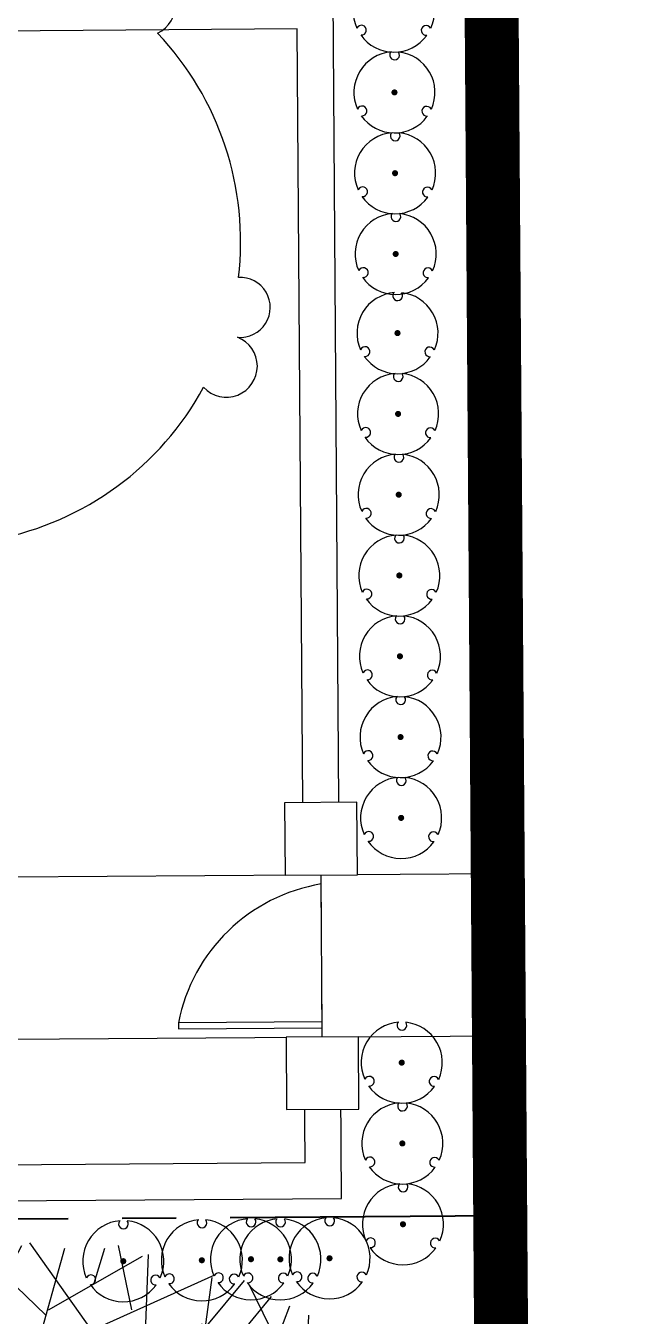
# Model space of a CAD drawing. Header units: feet. Extents: x 919634 to 928945, y 707022 to 708026.
# Drawn here: x 921074.75 to 921085.94, y 707358.27 to 707382.16 of the extents above; entities that cross this region are included whole.
import ezdxf

# ---------------------------------------------------------------- set-up
doc = ezdxf.new("R2010")
doc.units = ezdxf.units.FT
doc.header["$LTSCALE"] = 20
doc.header["$MEASUREMENT"] = 0
doc.linetypes.add('PHANTOM2', pattern=[1.25, 0.625, -0.125, 0.125, -0.125, 0.125, -0.125])
doc.linetypes.add('Site Plan$0$PHANTOM2', pattern=[1.25, 0.625, -0.125, 0.125, -0.125, 0.125, -0.125])
doc.layers.add('-u-site-propline', color=7, linetype='PHANTOM2', true_color=0xd10000)
for name, color, linetype in [('-u-site-xref', 7, 'Continuous'), ('LK-SHRB-035M', 4, 'Continuous'), ('LK-SHRB-TRNK', 3, 'Continuous'), ('LK-TREE-013M', 6, 'Continuous'), ('LK-TREE-025M', 2, 'Continuous'), ('LK-TREE-035M', 123, 'Continuous'), ('LK-TREE-SM60', 251, 'Continuous'), ('LK-TREE-TRNK', 32, 'Continuous'), ('LP-SHRB', 7, 'Continuous'), ('LP-TREE', 15, 'Continuous'), ('Site Plan$0$-u-site-fence', 4, 'Site Plan$0$FENCELINE1'), ('Site Plan$0$-u-site-wall', 4, 'Continuous'), ('x-RL TH8-LP Block$0$LK-TREE-050M', 253, 'Continuous'), ('x-RL TH8-LP Block$0$LK-TREE-TRNK', 253, 'Continuous'), ('x-RL TH8-LP Block$0$LP-TREE', 253, 'Continuous')]:
    doc.layers.add(name, color=color, linetype=linetype)
doc.layers.add('Site Plan$0$SP-LOT LINES', color=252, linetype='Site Plan$0$PHANTOM2', lineweight=40)
doc.layers.add('Site Plan$0$SP-SIDEWALK', color=2, linetype='Continuous', lineweight=25)
doc.layers.add('x-RL TH8-LP Block$0$-u-site-no_plot', color=253, linetype='Continuous', plot=False)
doc.layers.add('x-RL TH8-LP Block$0$LK-TREE-SHAD', color=253, linetype='Continuous', plot=False)
doc.layers.get('-u-site-xref').off()
doc.linetypes.add('Site Plan$0$FENCELINE1', pattern='A,0.25,-0.1,[133,ltypeshp.shx,S=0.1,R=0,X=-0.1,Y=0],-0.1,1', length=1.45)

# ---------------------------------------------------------------- blocks, each defined once
blk = doc.blocks.new('Site Plan$0$_Details_TH8_wall')
at = {"layer": 'Site Plan$0$-u-site-fence'}
for p, q in [((10.64073297708721, 3.42614581954095), (10.6162187410302, 6.426045659907382)), ((10.6393710760147, 3.592806921868748), (10.61758064222007, 6.259384557464124))]:
    blk.add_line(p, q, dxfattribs=at)
blk.add_lwpolyline([(7.974484293356538, 3.685617465979156), (7.975420600984032, 3.571037958148579), (10.6393710760147, 3.592806921868748), (10.6384347683872, 3.707386429699325)], close=True, dxfattribs=at)
blk.add_arc((11.15571331508638, 3.062726163156543), 3.241637188778279, 99.55570601633616, 168.9215245621132, dxfattribs=at)
at = {"layer": 'Site Plan$0$-u-site-wall'}
for p, q in [((10.94044830405619, 7.768751067225821), (10.77822253931365, 26.42802039672837, 3.379321094770395e-06)), ((10.14593611471355, 22.08727334835567, -1.128567040758728e-08), (-2.851600561640225, 21.97427131899167, -9.13570877340798e-09)), ((10.27047053223941, 7.763276220066473), (10.14593611459713, 22.08727334835567, 2.632113912836166e-06)), ((10.32501995482016, 1.100340053788386), (10.3048214004375, 3.423585646087304)), ((11.00081952800974, 0.4361880527576432), (10.97479613800533, 3.42940832907334)), ((1.330710113863461, 1.022171468939632), (10.32501995482016, 1.100340053788386)), ((1.336534948204644, 0.3521967894630507), (11.00081952800974, 0.4361880527576432))]:
    blk.add_line(p, q, dxfattribs=at)
for points in [[(11.286196371970869, 6.431520505959505), (11.275246679865672, 7.7714757679572495), (9.935291417867928, 7.760526075852052), (9.946241109973124, 6.420570813854308)], [(11.321660300133072, 2.091665403595328), (11.310710608027875, 3.4316206655930723), (9.970755346030131, 3.4206709734878755), (9.981705038135328, 2.0807157114901313)]]:
    blk.add_wipeout(points).dxf.layer = 'Site Plan$0$-u-site-wall'
for points in [[(11.28619637197087, 6.431520505959504), (11.27524667986567, 7.771475767957249), (9.935291417867928, 7.760526075852052), (9.946241109973124, 6.420570813854308)], [(11.32166030013307, 2.091665403595329), (11.31071060802788, 3.431620665593073), (9.970755346030131, 3.420670973487876), (9.981705038135328, 2.080715711490132)]]:
    blk.add_lwpolyline(points, close=True, dxfattribs=at)
blk = doc.blocks.new('Site Plan')
at = {"layer": 'Site Plan$0$SP-LOT LINES', "ltscale": 0.4, "elevation": -4.495091203237717e-06}
blk.add_lwpolyline([(921083.3763552501, 707382.4608076965), (921083.5359513236, 707360.1280446146), (920989.5383514864, 707359.4563118876), (920989.378755413, 707381.7890749695)], close=True, dxfattribs=at)
at = {"layer": 'Site Plan$0$SP-SIDEWALK', "elevation": -4.494696469652863e-06}
blk.add_lwpolyline([(921083.5121314718, 707363.4612287689), (921083.4906931933, 707366.4611521679), (921070.824349953, 707366.3706349082), (921070.8457882316, 707363.3707115091)], close=True, dxfattribs=at)
at = {"layer": 'Site Plan$0$-u-site-wall', "rotation": 359.9113211181721}
blk.add_blockref('Site Plan$0$_Details_TH8_wall', (921069.5948503251, 707360.028574736, -0.0001010543694755516), dxfattribs=at)
blk = doc.blocks.new('x-RL TH8-LP Block$0$TREE-SIMP-021')
at = {"layer": 'x-RL TH8-LP Block$0$LK-TREE-SHAD'}
h = blk.add_hatch(color=256, dxfattribs=at)
edge = h.paths.add_edge_path()
edge.add_arc((0.1670000000000016, 0), 0.5000000000000239, 260.3865617105897, 278.5936085237907)
edge.add_arc((0.2619320473717437, -0.4475469871519522), 0.05101736742950515, 186.3524412592835, 246.651281477449, ccw=False)
edge.add_arc((0, -2.131628207280301e-14), 0.4999999999999955, 279.61343828940744, 294.98973247718067, ccw=False)
edge = h.paths.add_edge_path()
edge.add_arc((0.1670000000000016, -2.842170943040401e-14), 0.4999999999999858, 285.35812662729506, 294.9897324771812, ccw=False)
edge.add_arc((0.2619320473717153, -0.4475469871519593), 0.05101736742950547, 317.3004536736503, 392.4177406316337)
edge.add_arc((0.3377983859684264, -0.3832874793667926), 0.04937740005396908, 228.3744434168904, 416.8573514313249)
edge.add_arc((0, -4.263256414560601e-14), 0.499999999999984, 316.8519098886588, 366.9897324771847)
edge.add_arc((0.5065839324883825, 0.1108125556681472), 0.0510173674294981, 258.3524412592744, 464.4177406316392)
edge.add_arc((0.4689134968027702, 0.2028230113137752), 0.04937740005396369, 300.3744434168894, 488.8573514313118)
edge.add_arc((0, -2.131628207280301e-14), 0.5000000000000026, 28.85190988865855, 78.98973247718327)
edge.add_arc((0.05115404106064148, 0.5160329129350814), 0.05101736742951309, 330.3524412592923, 399.9472398419138)
edge.add_arc((0.1190060928392711, 0.5086389940592824), 0.04937740005397353, 12.374443416904683, 125.5951215006767, ccw=False)
edge.add_arc((0.2181540410606431, 0.5160329129350814), 0.05101736742948313, -29.647558740707723, 176.4177406316317, ccw=False)
edge.add_arc((0.1670000000000016, -2.842170943040401e-14), 0.5000000000000039, 28.851909888658213, 78.98973247718328, ccw=False)
edge.add_arc((0.6359134968028002, 0.2028230113137681), 0.04937740005397455, -59.62555658313693, 128.85735143134, ccw=False)
edge.add_arc((0.6735839324883557, 0.1108125556681472), 0.05101736742948965, -101.64755874069431, 104.4177406316083, ccw=False)
edge.add_arc((0.1669999999999732, -1.4210854715202e-14), 0.5000000000000059, -43.14809011132962, 6.989732477181519, ccw=False)
edge.add_arc((0.5047983859678311, -0.3832874793662739), 0.04937740005395616, -131.62555658219208, 56.857351430414894, ccw=False)
edge.add_arc((0.4289320473717453, -0.4475469871519522), 0.05101736742948169, -173.64755874072046, 32.41774063164411, ccw=False)
at = {"layer": 'x-RL TH8-LP Block$0$LK-TREE-050M'}
for centre, radius, start, end in [((-0.04799390716075891, 0.5086389940592824), 0.04937740005396271, 12.3744434168969, 201.2618362351385), ((0.0511540410606699, 0.5160329129350814), 0.05101736742949643, 330.3524412592786, 176.4177406316339), ((-0.003777478401218559, 0.003136797043296724), 0.4952442819776592, 100.5015960879655, 151.0925035290089), ((-2.842170943040401e-14, -2.131628207280301e-14), 0.5, 28.85190988865747, 78.98973247718159), ((-0.4749689964509969, 0.2081133238393136), 0.05101736742949643, 42.43331910011396, 248.4177406316341), ((0.4689134968027702, 0.2028230113137681), 0.04937740005396271, 300.3744434168967, 129.2618362351378), ((-0.4985753626810379, 0.1115331750183941), 0.04937740005396271, 84.37444341689746, 273.2618362351384), ((0.5065839324883825, 0.1108125556681472), 0.05101736742949643, 258.3524412592795, 104.4177406316339), ((-2.842170943040401e-14, -2.131628207280301e-14), 0.5, 172.8519098886574, 222.9897324771822), ((-2.842170943040401e-14, -2.131628207280301e-14), 0.5, 316.8519098886569, 6.989732477181856), ((-0.3447010244698276, -0.3874118052906965), 0.05101736742949643, 114.3524412592789, 320.4177406316336), ((0.3377983859684264, -0.3832874793667926), 0.04937740005396271, 228.3744434168969, 57.2618362351381), ((-0.2601426129294566, -0.4397077010247585), 0.04937740005396271, 156.3744434168966, 345.2618362351382), ((0.2619320473717153, -0.4475469871519522), 0.05101736742949643, 183.8540007653813, 32.41774063163366), ((-2.842170943040401e-14, -2.131628207280301e-14), 0.5, 244.8519098886572, 294.9897324771821)]:
    blk.add_arc(centre, radius, start, end, dxfattribs=at)
at = {"layer": 'x-RL TH8-LP Block$0$LK-TREE-TRNK', "const_width": 0.03749999999999999}
blk.add_lwpolyline([(-0.01875000000001137, -2.131628207280301e-14, 1), (0.01874999999998295, -2.131628207280301e-14, 1)], format="xyb", close=True, dxfattribs=at)
blk = doc.blocks.new('x-RL TH8-LP Block', base_point=(1241.699483058532, 358.1706843557306))
at = {"layer": 'x-RL TH8-LP Block$0$-u-site-no_plot'}
blk.add_line((1241.699483058532, 358.1706843557306), (1418.366035474697, 358.1706843556603), dxfattribs=at)
at = {"layer": 'x-RL TH8-LP Block$0$LP-TREE', "xscale": 11.24595552882447, "yscale": 11.24595552882447, "zscale": 13.08037563701798, "rotation": 90}
blk.add_blockref('x-RL TH8-LP Block$0$TREE-SIMP-021', (1259.803159326199, 368.4718588510295, -0.0008537635328155666), dxfattribs=at)
blk = doc.blocks.new('SHRUB-LRG-020')
at = {"layer": 'LK-SHRB-035M'}
for centre, radius, start, end in [((0, 0), 0.5, 94.34978531993045, 204.197478914356), ((0.001889855033477161, 0.4603848002291109), 0.05995317584729301, 145.5617106720357, 37.37413056032797), ((0, 0), 0.5, 335.6607324966503, 84.36192919374862), ((-0.3996498600313707, -0.2285557376460936), 0.05995317584729301, 265.5617106720358, 157.3741305603279), ((0, 0), 0.5, 215.0580211348241, 323.979530820607), ((0.3977600049978971, -0.2318290625830173), 0.05995317584729301, 25.56171067203576, 277.3741305603279)]:
    blk.add_arc(centre, radius, start, end, dxfattribs=at)
at = {"layer": 'LK-SHRB-TRNK', "const_width": 0.0375}
blk.add_lwpolyline([(-0.01875000000000071, 0, 1), (0.01875000000000071, 0, 1)], format="xyb", close=True, dxfattribs=at)
blk = doc.blocks.new('TREE-DCID-450')
at = {"layer": 'LK-TREE-SM60'}
h = blk.add_hatch(color=256, dxfattribs=at)
h.paths.add_polyline_path([(-0.01440497895754334, 0.1540650129120706), (0.04206441798930882, 0.1287646582631226), (0.0225919994297783, 0.09957180131218024), (0.0225919994297783, 0.05480966340442706), (0.03816987552733053, 0.002262702955505347), (0.05958927156746086, -0.01525282915227422), (0.06737806274105651, -0.04249943495221942), (0.03816987552733053, -0.07169210984039864), (0.008961688313604554, -0.03666086356204801), (-0.028035583824078, -0.0347147944738424), (-0.06113831349983911, -0.04249943495221942), (-0.09034650071356509, -0.02887622308364257), (-0.1039771055800998, -0.01525282915227422), (-0.06892710467337793, 0.0003166338672997426), (-0.04945497986426517, 0.02561698851627625), (-0.02998285505509557, 0.04897109201422722), (-0.02414104136209971, 0.08984090968277769), (-0.01829952141952162, 0.1112489440925515), (-0.01440497895754334, 0.134603229653294)])
h.paths.add_polyline_path([(-0.0825515407821058, 0.2219602300991426), (-0.06427027999023949, 0.2493674152737526), (-0.05512964959427791, 0.2447994600466075), (-0.05817642847614479, 0.2706840541664235), (-0.05817642847614479, 0.2935232841138884), (-0.03227822047961126, 0.2737292362760115), (-0.02770805215681094, 0.2402316868822254), (0.01494802719071231, 0.2173924569347605), (0.021804160926024, 0.203192288106635), (-0.004030890740068571, 0.1722068409936242), (-0.0160872873509561, 0.1756496482214231), (-0.0522564771836187, 0.2152422954667372)])
h.paths.add_polyline_path([(0.06284373196393744, 0.2610731419110834), (0.0653391413932809, 0.2386257110727854), (0.07781648229047278, 0.2186723582997274), (0.100276048405874, 0.2448611793300586), (0.1239831723607949, 0.243614049266057), (0.138956216437748, 0.242366919202027), (0.127726433380019, 0.2548378557166018), (0.1177445019122274, 0.2685557402323866), (0.1052668672646178, 0.266061480104355), (0.1052668672646178, 0.286014832877413), (0.08655085591885836, 0.3134507839717458), (0.08530300432897775, 0.2847678848761745)])
h.paths.add_polyline_path([(0.1115125877221885, -0.1179668253498392), (0.1394685170904495, -0.1039962376911774), (0.1800045999868871, -0.09281994962702811), (0.2079602356047872, -0.08862868229800824), (0.2163471025403396, -0.07186415917038858), (0.2401097453160332, -0.04112886632128721), (0.2624744300605357, -0.02296719339639708), (0.2792478701813366, -0.05090836871374904), (0.2512919408130756, -0.07884936196833792), (0.2890324013976624, -0.09840800262770699), (0.2736566255575781, -0.1067903552228984), (0.2680656746842374, -0.1179668253498392), (0.2275295917877997, -0.1025992699566984), (0.1925847535151206, -0.1207609428815886), (0.1772089776750363, -0.1305402632112589), (0.1897891312032129, -0.1626725237948392), (0.1897891312032129, -0.172451844124538), (0.175811019643902, -0.1920106668466701), (0.1716177330513347, -0.1948047843784195), (0.1562419572112503, -0.1514960536678984), (0.1422641394023003, -0.1291432954768084), (0.1185014966266635, -0.1221579106160675)])
h.paths.add_polyline_path([(-0.1630015432822915, -0.03852992009299783), (-0.1280646362696984, -0.06970689725380907), (-0.1130918859431063, -0.0784366256391138), (-0.1417898287567709, -0.1021311865414418), (-0.1505242023850997, -0.1382966839582878), (-0.1580107244235478, -0.1445321522155609), (-0.1854611093976928, -0.1345554758290461), (-0.1966908924554218, -0.147026230280801), (-0.1966908924554218, -0.107119524734685), (-0.2228934258396862, -0.09714284834817022), (-0.246600843544968, -0.08966043208965857), (-0.2291323900386715, -0.07594236551111067), (-0.2341232088974152, -0.05349493467281263), (-0.2091682333526137, -0.05224780460878264), (-0.176726735769364, -0.04351825828626943)])
at = {"layer": 'LK-TREE-013M'}
for p, q in [((-0.09315919696177843, 0.4438243714632648), (-0.09077014803744987, 0.4844139027502763)), ((0.09329488657482443, 0.4173659445158648), (0.09557600658644105, 0.4820262812114748)), ((-0.1648307957340478, 0.4151729408957294), (-0.150496474887575, 0.4724758055180516)), ((0.2150286657468143, 0.4032348436635047), (0.226973932208864, 0.4342738957698344)), ((0.08363074012439142, 0.3936843679700814), (0.1457461268190627, 0.4175605589472724)), ((-0.2467845256513215, 0.3896886797165564), (-0.2890615636632958, 0.4008472256119617)), ((-0.04673651270280743, 0.3459636747371633), (-0.01188382331835669, 0.3957233508021432)), ((-0.09652607598638951, 0.3857714148916926), (-0.04673651270280743, 0.3459636747371633)), ((-0.3248973630494163, 0.3316062637574149), (-0.3320645207426196, 0.369808173505632)), ((-0.3416207328202461, 0.3053424512414225), (-0.3487878959735156, 0.348319600579984)), ((0.0852058215355953, 0.2862520627617329), (0.0852058215355953, 0.3584035954970375)), ((0.3201470095208094, 0.3339938818089507), (0.351204700138112, 0.3363815033477522)), ((0.3607609176758046, 0.2528148262094447), (0.3965967116018589, 0.2934043540091977)), ((-0.3811688361132894, 0.2658042437716546), (-0.4009901137378051, 0.2802318388418925)), ((-0.4063858245408483, 0.1920442863129921), (-0.4232906573850528, 0.2595262254408084)), ((0.377484287446606, 0.2504272081579018), (0.444377777450029, 0.2313262532837967)), ((0.4287537901741132, 0.1917086768433549), (0.4511590928327109, 0.2016606092665469)), ((-0.400091877542593, 0.1763676142288091), (-0.4531613367078364, 0.1871075582336772)), ((0.4432208306164966, 0.1376899109852019), (0.4840237153025555, 0.1224082816797392)), ((-0.4500880478695137, 0.1006054102198704), (-0.4676846340854013, 0.1263083485079122)), ((0.4576042745701727, 0.1100751416688013), (0.4942716777318026, 0.09718112742993412)), ((0.4634756313160437, 0.0154584330974501), (0.4996508068255991, 0.0444199481082137)), ((-0.4574933079310313, -0.02505022681943103), (-0.4903465487955145, -0.03022484866149)), ((0.4499418562241146, -0.07032991049203474), (0.4924004322734277, -0.1113952288022375)), ((-0.3835233905510904, -0.1340689305663147), (-0.4352584718302808, -0.09221352321144138)), ((0.3903270279207618, -0.1147827699898727), (0.3309577320378878, -0.137997926559521)), ((-0.4086575737746045, -0.1430628732484394), (-0.4660023648680749, -0.1678949829759091)), ((0.3309577320378878, -0.137997926559521), (0.3566245309020246, -0.193061078989146)), ((0.4389189235642448, -0.1467250510424378), (0.4728759643243166, -0.1690887937453027)), ((-0.2770124315115936, -0.2231099367197942), (-0.3375319197601527, -0.2178064603551633)), ((-0.2865921641108571, -0.2861328334439861), (-0.2770124315115936, -0.2231099367197942)), ((0.3071014382502142, -0.2747596259459328), (0.2967211328347332, -0.3404912242779901)), ((0.3274575127048536, -0.2920294957798006), (0.377635146105149, -0.3292754867777319)), ((-0.3385509387789511, -0.3122435089629931), (-0.3748970284633515, -0.3304692975471326)), ((-0.2779022726665517, -0.3599872189458608), (-0.3346951695623375, -0.3762247652579802)), ((0.2496734300077321, -0.3933288053862327), (0.2705814044101658, -0.4191932356505106)), ((-0.2100864488609773, -0.4201448101992042), (-0.2033804553388165, -0.4604113622623345)), ((0.04653974769030356, -0.44432662898042), (0.06377341292949268, -0.4956561007850411)), ((0.1371498261722195, -0.4497434805709872), (0.1236887217708045, -0.4778340403978305)), ((-0.1254981236972412, -0.4568255939683823), (-0.1549983691656678, -0.4821334894777252)), ((-0.09439130997273537, -0.4581765507687976), (-0.1280270315055247, -0.4858720708018751)), ((0.03611032491772903, -0.4576156830130458), (-0.01387833224148949, -0.5059966672667642)), ((-0.04037616623730855, -0.4726571091571756), (-0.04296019127139061, -0.4970366366506056))]:
    blk.add_line(p, q, dxfattribs=at)
for points in [[(-0.04673651270280743, 0.4429950455049578), (-0.04424703644966144, 0.4927547215699377)], [(-0.06835736086657107, 0.3678529144676475), (-0.07909973129417835, 0.4902667402077725)], [(-0.06970815394106467, 0.3995809458223505), (-0.02184173379103527, 0.4902667402077725)], [(0.0005635688675624806, 0.4255791585334876), (-0.06416286285511319, 0.4877787553583488)], [(-0.006904865351970102, 0.3982113356515669), (0.01798991355977364, 0.4877787553583488)], [(0.003053045120708475, 0.4305551247450836), (0.0901847795019819, 0.480314804297322)], [(0.04537417418475798, 0.455434966264832), (0.05533208465743655, 0.4877787553583488)], [(0.08022686356920872, 0.4305551247450836), (0.06777947684338415, 0.4902667402077725)], [(-0.1239103311513077, 0.3957233508021432), (-0.1313787653708403, 0.4753388345984746)], [(-0.07163129707464577, 0.4131392377736134), (-0.1164418969317467, 0.4728508532363023)], [(-0.1877041437994649, 0.2983625712541027), (-0.1836578049075683, 0.455434966264832)], [(-0.127613090286502, 0.4215719916694809), (-0.1662314602153572, 0.4579229476269973)], [(0.01301096105348165, 0.3982113356515669), (0.157400682017709, 0.4628989173258589)], [(0.1410945748821746, 0.3600350005503401), (0.154911205764563, 0.4604109324764281)], [(0.1499322477981764, 0.4156272226230442), (0.1847849426426933, 0.4579229476269973)], [(-0.110683972820425, 0.3798218992892259), (-0.2209999760052597, 0.4429950455049578)], [(0.2395534584325674, 0.3509396409487522), (0.1897639006090799, 0.4529469814154083)], [(-0.1861472866208089, 0.3683555279202295), (-0.2234894577184718, 0.4380190792933689)], [(-0.2458947549170034, 0.2837640779123021), (-0.2458947549170034, 0.4280671433829184)], [(-0.151294591776292, 0.4006993205009977), (-0.2594239425623073, 0.4155562793025354)], [(0.2707013934048064, 0.3662800840237139), (0.2793851057834047, 0.4006993205009977)], [(0.242042940145808, 0.348451659586587), (0.3017904084420024, 0.3832834335295274)], [(0.306769366408389, 0.3161078670058117), (0.3092588426615634, 0.3832834335295274)], [(-0.2882158839810529, 0.3210838367046733), (-0.3180896208592117, 0.3733314976190769)], [(-0.2654306981974628, 0.3607305775325642), (-0.3156001446060372, 0.3758194824685006)], [(0.2918324979693239, 0.2937160138227455), (0.3341536270334018, 0.3584035954970375)], [(-0.2334473681911788, 0.308643915944792), (-0.3579212682100206, 0.3384997236761365)], [(-0.3056422286732641, 0.2812760930628713), (-0.3778370946154723, 0.323571821554097)], [(-0.3895038305859941, 0.2006253973701178), (-0.3761386918000937, 0.311827424015668)], [(-0.3728581366490857, 0.2812760930628713), (-0.3902844813413253, 0.3011799648837723)], [(0.3217062348474542, 0.3061559345826197), (0.4212853559545806, 0.2663481909408318)], [(0.3590484059451455, 0.2937160138227455), (0.3889221428232759, 0.303667949733196)], [(-0.3404949235178094, 0.2787881117007061), (-0.4375845683717614, 0.2240524659368646)], [(-0.3902844813413253, 0.2489323039693616), (-0.4226476999326962, 0.2539082701809576)], [(0.3167272768810676, 0.2464443191199308), (0.4237748322077266, 0.258884239879805)], [(0.4196611933423071, 0.1499921012998442), (0.4208035560452572, 0.2614420230696908)], [(-0.3701217140440463, 0.1443065598786859), (-0.4368551012331636, 0.2279045581701666)], [(0.3764747506373567, 0.2315164169978914), (0.4660959612717761, 0.1643408539614342)], [(0.4187000843081989, 0.2080390270838706), (0.4391910067515141, 0.2335784134264287)], [(-0.4267592910456415, 0.1158747125761366), (-0.4420743343380593, 0.2220166329623083)], [(0.437997454971736, 0.1767754753385447), (0.4639478859484143, 0.1819151966266617)], [(-0.4346570891953547, 0.1544339417591232), (-0.4582125869497133, 0.1753293888463361)], [(0.4043895009838252, 0.118564791493057), (0.4771161092998852, 0.1599395151761982)], [(-0.3682053690691305, 0.06919199049426084), (-0.4679814113607392, 0.1524417454146771)], [(0.3858186872591318, 0.03575085847324999), (0.4800861385600683, 0.1352279525106894)], [(-0.4279094831213115, 0.09796303884331792), (-0.487329968371057, 0.06653120525881207)], [(-0.4010491352074439, 0.09622325791363551), (-0.4782307887787738, 0.1005306399628054)], [(0.3807430066503343, 0.07278427992727643), (0.5016405427310247, -0.006573563751850031)], [(0.4301508458988508, 0.08356926247358842), (0.4903355159781029, 0.0833168470588248)], [(0.4497714992724582, 0.04437503003362053), (0.4912454359353546, 0.07991690495676096)], [(-0.4235568160197261, 0.02573641311336416), (-0.4835957512612765, 0.06006335149820075)], [(-0.4556977889715768, 0.04211372218932752), (-0.4874757004787114, 0.03195184673063522)], [(0.4237099162563709, -0.08121893968558425), (0.5039842896065636, 0.03231769885958613)], [(-0.4244667302268681, 0.02233646802636002), (-0.4879128995317501, -0.07178622412531865)], [(0.394396068949959, -0.1027590214649052), (0.5021210957380617, -0.0355970257720486)], [(0.4200550326912378, -0.0284605813768124), (0.4990565234470523, -0.03095308826033261)], [(-0.4356772139489919, -0.0876215679381005), (-0.4897327336961439, -0.07858611131437954)], [(-0.3919144283038918, -0.07385351644936122), (-0.4769505233409177, -0.1057015187815296)], [(0.4418547181180088, -0.1096050704280458), (0.4876647803060052, -0.09049190283468533)], [(-0.3521339700299109, -0.1974909370921267), (-0.4803499195513439, -0.1047895615289036)], [(-0.3626158395021548, -0.1349323736300505), (-0.474031683157591, -0.1356369397979904)], [(0.4015808683269029, -0.1500261923900013), (0.4756979441471572, -0.1410748822862615)], [(-0.4137524642974029, -0.1554521525219599), (-0.4592405468261802, -0.1960877133686125)], [(0.3861634468808006, -0.1468741454122409), (0.4434804631235352, -0.2317089702540045)], [(-0.3751655550731527, -0.2222866398054038), (-0.4618245688401998, -0.1717081841315533)], [(0.4149893640868356, -0.1865136119434254), (0.4568377695166248, -0.2135493996532603)], [(-0.4178726944034281, -0.1980753876789692), (-0.4508621926493959, -0.2056234787877713)], [(0.3562897100026703, -0.1986169754971243), (0.4214099813642918, -0.264960196309687)], [(0.3762567227549312, -0.2187687406986925), (0.4624863695717352, -0.1938138049429767)], [(-0.342176056827185, -0.2147385486966087), (-0.4321911071005502, -0.2379627475908208)], [(-0.3696115037989784, -0.2219546063769542), (-0.3911147188931068, -0.3091091389575311)], [(0.3463317967999444, -0.2158645871016063), (0.3301580253571501, -0.3732535443391214)], [(0.3793212977759595, -0.2234126734818389), (0.3788485771617331, -0.3237508087079348)], [(0.2748499323605529, -0.2550833581224623), (0.4419009010775312, -0.2394208146957055)], [(-0.2907557481708523, -0.2540414597652401), (-0.3858009427574132, -0.3232888389034656)], [(0.2987123596857941, -0.2548312044095837), (0.3537135203814614, -0.3523581019804709)], [(-0.3123023199490547, -0.2664813787814921), (-0.4144299415089847, -0.2737019584959342)], [(-0.361044063560513, -0.2716256221036986), (-0.4053819452434482, -0.2943495104588436)], [(0.3797073080421569, -0.272503767128029), (0.4027388958154461, -0.2972994651127436)], [(-0.3227407834287419, -0.2782572339257712), (-0.3520472593918953, -0.3469201594922069)], [(-0.2782138129541067, -0.2956686006067812), (-0.2739123319092869, -0.4225422082750754)], [(0.3407343885517093, -0.2902471607652828), (0.3986698578063397, -0.3093232153813261)], [(-0.2766124099489389, -0.3125407927412311), (-0.3467334802361393, -0.3610998576945121)], [(-0.1608145047858045, -0.3198753277141861), (-0.3033567048572365, -0.396422899851963)], [(0.2591488788019376, -0.312134184862451), (0.3292481053998983, -0.3698536022370575)], [(-0.2976641044085682, -0.3247609935365006), (-0.3142245322671329, -0.3825752333344781)], [(-0.2758986836669237, -0.3375082017548436), (-0.2160280520215281, -0.4581131438132005)], [(0.2929537539743308, -0.3431498432270956), (0.3121565788769942, -0.3944810248547839)], [(-0.2266989582469137, -0.3550391350855762), (-0.2683582779050653, -0.4222101795751954)], [(-0.1235668794489868, -0.3644862354379228), (-0.248536999990506, -0.4366377681732274)], [(-0.1513371445900873, -0.3661464013388667), (-0.1149560825265041, -0.488871864728992)], [(0.1234133062741591, -0.3631242907371259), (0.1012049248000437, -0.4911577555109261)], [(0.1887226636974049, -0.3893322612421102), (0.1890141306427893, -0.4584909735698943)], [(0.1921220596178159, -0.3884202975172784), (0.3053577867461854, -0.3963049458322558)], [(0.06303954711316351, -0.4030071238863115), (0.02028905684898064, -0.5019329865921378)], [(0.1164254250616352, -0.4050834602785471), (0.1512859495689156, -0.474078424002002)], [(-0.180738163584067, -0.4147417017515096), (-0.1684365035058022, -0.4708805759674348)], [(-0.09153848448701751, -0.4149850730980944), (-0.09207022686089772, -0.4986555252724543)], [(-0.1347261740942827, -0.4197972877204208), (-0.1650371072954044, -0.4717925332200679)], [(0.1283489045364377, -0.4292150943912958), (0.1852799135330088, -0.4649588273305056)], [(0.1944224498093092, -0.424243648470167), (0.2152993825188219, -0.4477953557737919)], [(0.1122618440216741, -0.4371748357009224), (0.0279977662069939, -0.5035090124453063)], [(0.02023786777215264, -0.4472860029101753), (-0.08274848164816717, -0.4913124665192683)], [(-0.07195748200098251, -0.4439244015427093), (0.02398980015001939, -0.5006386775487215)], [(0.08281747107372439, -0.4632941441240348), (0.07649923194995267, -0.4941415271216982)], [(-0.05793053049910668, -0.4731957569435821), (-0.06645461678357378, -0.4982393500526001)], [(-0.02120681514338685, -0.4721155195953912), (-0.009334518995302687, -0.5026308721495454)]]:
    blk.add_lwpolyline(points, dxfattribs=at)
for centre, radius, start, end in [((0.0929995990450152, 0.3141234923843967), 0.00941071037063068, 201.237556200019, 346.3860132152129), ((0.09557644269742127, 0.304754813949522), 0.01077010211177148, 199.4749511840295, 326.2834874102849), ((-0.04791943266093313, 0.3002995497882353), 0.01109920781011309, 205.9837011284043, 337.8395669460756), ((-0.04650763282492676, 0.2872637945991983), 0.01068203943064911, 199.1509837149464, 358.6023133305524), ((-0.1730833923880084, 0.2620053922813383), 0.02143136251897573, 297.7348180432543, 25.77378084479265), ((-0.1676815373614318, 0.261220037292901), 0.03083998576865279, 313.852064452329, 12.72553219414412), ((0.09833563870995476, 0.2677456481119336), 0.03192135161980732, 182.4018346451996, 248.438704259297), ((0.1501260810456415, 0.2540357259315869), 0.01260146596551489, 102.2944824921987, 274.5306114129489), ((0.1631193163981095, 0.2546108015538522), 0.01199782519262423, 95.96625995647123, 275.4617465998338), ((0.07589340580520343, 0.2491623205159073), 0.02199626862419357, 163.3145749773558, 260.4702490029256), ((-0.04094021384798907, 0.22990357822205), 0.01892741717978234, 264.082003328364, 28.65652278563337), ((-0.3028264371765772, 0.004306979005477274), 0.01199782519262423, 215.9662599564723, 35.46174659983342), ((-0.2958317894023708, -0.006657955075979771), 0.01260146596551489, 222.2944824921991, 34.53061141294863), ((0.2995378425375179, -0.0123246413039908), 0.0215476674484434, 167.2599946239196, 258.5770274797434), ((0.2962780553931736, -0.01541558467552306), 0.02489660605528816, 182.9671353506048, 259.6206558022914), ((-0.2779947129519655, -0.06069439023775658), 0.02189172253068268, 291.5164305460105, 38.5179790425147), ((-0.3124809889085896, -0.07925887166175016), 0.01077010211177148, 319.4749511840299, 86.28348741028393), ((0.2292677946906281, -0.08398459094517818), 0.02004230009646261, 138.7307197906836, 263.8045438026351), ((-0.3193060806068786, -0.08617482294374668), 0.00941071037063068, 321.237556200019, 106.3860132152135), ((0.2228832009824373, -0.08931330734525034), 0.03147694679732164, 160.4576293306705, 234.0687431258824), ((0.2939434703624499, -0.1150927096297494), 0.01745631967966257, 120.3591492532188, 194.119103804857), ((0.2987414527148928, -0.1181948877161858), 0.0122590572413066, 81.50567519361617, 217.909362485685), ((-0.1790915769466892, -0.1634622754137354), 0.02113919237280516, 344.2449102431187, 141.1942446365888), ((-0.2397143836834914, -0.2027326857772636), 0.01358018357769752, 8.119383230856325, 81.90899302905831), ((-0.2294551987016291, -0.1944214048651389), 0.01234166012774672, 3.767697693317721, 88.60027461838885), ((0.1862384251271294, -0.1996001386597115), 0.01844189181158, 45.37934808407235, 155.4048068477164), ((0.1910110817339046, -0.2157037902540537), 0.02146923215644116, 58.61612531875377, 143.1439525456859), ((-0.1499871954414971, -0.2530292726891332), 0.01442912187846579, 36.13210504424942, 136.4079716044641), ((0.2241133340346551, -0.240640130829938), 0.01077010211177148, 79.47495118403013, 206.2834874102848), ((0.2335152693853502, -0.2430928579828162), 0.00941071037063068, 81.23755620001972, 226.3860132152125), ((-0.1470344228227987, -0.2668600780709767), 0.01524983232880676, 31.33364862688927, 126.5360939414379), ((0.1501297087624494, -0.2685327039572769), 0.01340735498909823, 336.7493416836859, 118.5635462228189), ((0.1403136112836876, -0.2827033326996968), 0.01614010752622264, 5.137553624472948, 102.4523279942183)]:
    blk.add_arc(centre, radius, start, end, dxfattribs=at)
at = {"layer": 'LK-TREE-025M'}
for p, q in [((0.005542526833949069, 0.3932353694399779), (-0.04175756019651544, 0.3285477877656859)), ((-0.0591839048887266, 0.3310357726151167), (-0.1089734681723087, 0.3783074638306729)), ((0.1001426899746605, 0.3608915768592027), (0.1076111241941931, 0.2663481909408318)), ((-0.05669442863558061, 0.2489323039693616), (-0.0591839048887266, 0.3310357726151167)), ((-0.04175756019651544, 0.3285477877656859), (-0.02682069175742186, 0.2414683529083419)), ((-0.1761893706880358, 0.2464443191199308), (-0.2284684102247923, 0.3111319007942228)), ((-0.1885180267325381, 0.2898691048162902), (-0.1587630259958246, 0.2738121420018516)), ((0.1972323348286125, 0.2638602060914081), (0.2393975936474817, 0.2896015051921381)), ((0.01550043730662765, 0.216588514875852), (0.0852058215355953, 0.2862520627617329)), ((0.2470218926521284, 0.2812760930628713), (0.204700769048145, 0.2464443191199308)), ((-0.1587630259958246, 0.2738121420018516), (-0.05669442863558061, 0.2489323039693616)), ((0.1076111241941931, 0.2663481909408318), (0.1499322477981764, 0.2688361757902555)), ((0.1499322477981764, 0.2688361757902555), (0.1972323348286125, 0.2638602060914081)), ((-0.05171547066919402, 0.2141005300264212), (-0.1761893706880358, 0.2464443191199308)), ((-0.02682069175742186, 0.2414683529083419), (0.01550043730662765, 0.216588514875852)), ((0.1847849426426933, 0.2414683529083419), (0.1033496157155582, 0.2442062326256291)), ((0.204700769048145, 0.2464443191199308), (0.1847849426426933, 0.2414683529083419)), ((-0.3678705451497137, 0.0636360957299118), (-0.3165447822542831, 0.04440081454363565)), ((-0.3278931656912505, 0.02922501729729277), (-0.3715102192286679, 0.05003632433673033)), ((-0.3165447822542831, 0.04440081454363565), (-0.3022775559039417, 0.02964118604495525)), ((0.3094978708977294, 0.02387121485681121), (0.391658479705427, 0.03680240034393023)), ((-0.3085524383436962, -0.01422604452171328), (-0.3278931656912505, 0.02922501729729277)), ((-0.3022775559039417, 0.02964118604495525), (-0.2608663495271912, -0.0470610971011638)), ((0.2142036433215821, -0.0707647143690906), (0.3094978708977294, 0.02387121485681121)), ((0.3566600554832746, 0.01101512534927451), (0.324485928413651, -0.00490435378272025)), ((0.324485928413651, -0.00490435378272025), (0.2519050579553266, -0.08085843300909801)), ((-0.2852372184578655, -0.04963322025474071), (-0.3085524383436962, -0.01422604452171328)), ((-0.2608663495271912, -0.0470610971011638), (-0.2159398016876821, -0.05471820302969377)), ((-0.3633799753131939, -0.1033727669745375), (-0.2852372184578655, -0.04963322025474071)), ((-0.2912718257591393, -0.07898871744701808), (-0.3537568860298848, -0.1150644838146775)), ((-0.1960887314577349, -0.1045235770269173), (-0.2912718257591393, -0.07898871744701808)), ((0.2519050579553266, -0.08085843300909801), (0.3242534856679526, -0.1197542176546307)), ((-0.1964747387038699, -0.1536146689294782), (-0.1960887314577349, -0.1045235770269173)), ((-0.1405481954254242, -0.1012032482099698), (-0.1603261193859851, -0.1614902684476931)), ((0.2305042182848069, -0.1029978725210299), (0.1768930879290451, -0.1281076730116126)), ((0.3133856552379939, -0.1336018824284793), (0.2305042182848069, -0.1029978725210299)), ((0.3242534856679526, -0.1197542176546307), (0.3900867527822811, -0.1002710366154815)), ((0.1768930879290451, -0.1281076730116126), (0.2132747920470592, -0.2224075338568738)), ((0.3457567007621094, -0.2069087502352005), (0.3133856552379939, -0.1336018824284793)), ((-0.2644193072179917, -0.2100900938793728), (-0.1964747387038699, -0.1536146689294782)), ((-0.1603261193859851, -0.1614902684476931), (-0.1260997123861785, -0.2854597225189082)), ((0.1740522810979428, -0.2063705508424221), (0.1587289009091819, -0.1609517950435873)), ((-0.1880310480594858, -0.1716230127083804), (-0.2578607929557108, -0.2264257435026522)), ((-0.1435429909577124, -0.2869932204608574), (-0.1880310480594858, -0.1716230127083804)), ((-0.3440904397725149, -0.2014708077469365), (-0.2644193072179917, -0.2100900938793728)), ((0.1247014010847636, -0.2862537274954562), (0.1740522810979428, -0.2063705508424221)), ((-0.2578607929557108, -0.2264257435026522), (-0.2739044967864572, -0.2931806157573504)), ((0.2132747920470592, -0.2224075338568738), (0.2757598523178046, -0.2584833002245261)), ((0.1848348820871877, -0.2318591592282502), (0.165828978369035, -0.2697543198107084)), ((0.2419587842561555, -0.2608547445206284), (0.1848348820871877, -0.2318591592282502)), ((0.165828978369035, -0.2697543198107084), (0.1378696186861532, -0.30822941193086)), ((-0.1579714230060745, -0.3554943552678651), (-0.1435429909577124, -0.2869932204608574)), ((-0.1260997123861785, -0.2854597225189082), (-0.1559812816571196, -0.3630784896803192)), ((0.1190528010296532, -0.3059893222057326), (0.1247014010847636, -0.2862537274954562)), ((0.128057440321129, -0.3600563773349492), (0.1190528010296532, -0.3059893222057326)), ((0.1378696186861532, -0.30822941193086), (0.1416550248727333, -0.3564085418522183))]:
    blk.add_line(p, q, dxfattribs=at)
for points in [[(0.08271634528244931, 0.3559156106476067), (-0.01437329957150268, 0.4927547215699377)], [(0.1021459020485622, 0.3119084052422352), (0.209679721554437, 0.4429950455049578)], [(0.2389056218275982, 0.2900272980634782), (0.244532416398954, 0.4255791585334876)], [(-0.2284684102247923, 0.3111319007942228), (-0.2857264077279069, 0.3882593997411163)], [(0.2480921308491588, 0.2800802377489333), (0.3739852743842107, 0.323571821554097)], [(-0.206826721295954, 0.2821900878467432), (-0.4151792657131637, 0.2787881117007061)], [(-0.3385207209827001, 0.0575844154455325), (-0.4098490181915793, 0.2607441375122832)], [(0.2271060717067428, 0.258884239879805), (0.4387117006467918, 0.2190764962380172)], [(0.352110464177116, 0.02801484357308226), (0.45700336443997, 0.2146706389059432)], [(-0.3702654811020807, 0.04788037465938544), (-0.4915959275646742, -0.01067138668274481)], [(0.391658479705427, 0.03680240034393023), (0.4870818518753595, 0.04782553127801492)], [(0.3566600554832746, 0.01101512534927451), (0.4942232975883485, -0.0741562549550352)], [(-0.3366141704301526, -0.08504492275043418), (-0.4892521806891352, -0.04956264929418097)], [(0.4126377848185143, -0.0960432773085671), (0.4853210334304663, -0.1293831654461215)], [(-0.350357489819487, -0.1159764410673034), (-0.4203188136825133, -0.2684780954163983)], [(0.3646168751026266, -0.1344342263959959), (0.4721094618751067, -0.182122089846473)], [(0.2411907920258614, -0.2586470535574179), (0.2867812469582134, -0.4085765847529359)], [(-0.1438175212937267, -0.3244351251781197), (-0.0346153109033196, -0.5086029391488154)], [(0.1186234370994725, -0.3316128438675037), (-0.02165389463169731, -0.4949648222924594)], [(0.1428997629993205, -0.3542525921748734), (0.254272298989207, -0.4300519603929089)], [(-0.1606254159941045, -0.3600105827503342), (-0.1941466563239373, -0.4512291195613045)]]:
    blk.add_lwpolyline(points, dxfattribs=at)
for centre, radius, start, end in [((0.1197177718013052, 0.1798400925986954), 0.06641473116421423, 104.2677590342744, 170.6582058665024), ((-0.03806082427735191, 0.2213800775601271), 0.03370100312802152, 296.4985244800415, 14.00429417025071), ((-0.0789393480708327, 0.1527172793006031), 0.06714940781905375, 19.90058632233731, 66.08239729217343), ((0.02069746305420495, 0.1698176904212119), 0.03992071439043674, 205.0113710978096, 304.8007715357551), ((0.01585572260194112, 0.1421844017551877), 0.03904835986598452, 214.2644433468485, 315.0292975582794), ((-0.1312362139409515, -0.09227116519718948), 0.06038893422818076, 39.31682916535862, 93.53005173979922), ((-0.1623680759061301, -0.09462599040479347), 0.05000617056408872, 25.39655841825635, 85.4459407615609), ((-0.2513802285660347, -0.06846750329694373), 0.01931183221672716, 268.9805906911404, 55.60104000706355), ((0.1311480645178733, -0.1067743225345765), 0.06151054518731813, 118.8019354952228, 174.3945207943196), ((0.1328390139821636, -0.1010576495964273), 0.03720347094589655, 109.2534335313169, 199.1852155738426), ((0.1730434141863952, 0.004320994289756186), 0.08631057333624392, 239.4308282734738, 299.478473335489), ((-0.1758241553717426, -0.1419728560613152), 0.0246895498957797, 7.733337546799009, 148.4767309012118), ((0.1093561071938893, -0.1692785345535981), 0.05007002446693223, 9.572872032726968, 85.65748145020163)]:
    blk.add_arc(centre, radius, start, end, dxfattribs=at)
at = {"layer": 'LK-TREE-035M'}
for p, q in [((0.05344105715931846, 0.1884506676719013), (0.04375097463423572, 0.1414649225489484)), ((-0.01672875614914915, 0.1094107009964844), (-0.01524426773198684, 0.1724133853050702)), ((0.04375097463423572, 0.1414649225489484), (0.0456979463193079, 0.08071798886474824)), ((-0.03454253358412984, 0.04417404000886904), (-0.01672875614914915, 0.1094107009964844)), ((0.0456979463193079, 0.08071798886474824), (0.058250049102611, 0.02242671501749527)), ((-0.07642205147763548, -0.001021467562452472), (-0.03454253358412984, 0.04417404000886904)), ((0.058250049102611, 0.02242671501749527), (0.08735686013716304, -0.0437384266146239)), ((-0.1227912966745635, -0.0264562260137069), (-0.07642205147763548, -0.001021467562452472)), ((-0.0866472577007471, -0.05755839985681632), (-0.04142525588170543, -0.03486235577366159)), ((-0.04142525588170543, -0.03486235577366159), (0.01341278391797118, -0.03746383253032093)), ((0.01341278391797118, -0.03746383253032093), (0.05469081243910523, -0.09815453712315048)), ((0.08735686013716304, -0.0437384266146239), (0.1286751501461367, -0.06996792283516129)), ((0.05469081243910523, -0.09815453712315048), (0.1131473446519067, -0.1193522502070152))]:
    blk.add_line(p, q, dxfattribs=at)
for centre, radius, start, end in [((-0.208864022102631, 0.08959559968330666), 0.1444871631330068, 267.1930065040864, 306.5633999472723), ((-0.04611655752785282, -0.160177307751546), 0.1116867981515186, 113.2473234022367, 149.2072402373617)]:
    blk.add_arc(centre, radius, start, end, dxfattribs=at)
at = {"layer": 'LK-TREE-TRNK', "const_width": 0.006424040129485478}
blk.add_lwpolyline([(0.001205820515764344, -0.004575359027775505, 1), (0.007629860645266717, -0.004575359027775505, 1)], format="xyb", close=True, dxfattribs=at)

msp = doc.modelspace()

# ---------------------------------------------------------------- block references
at = {"layer": '-u-site-xref'}
msp.add_blockref('Site Plan', (0, 0), dxfattribs=at)

# ---------------------------------------------------------------- next in the draw order: linework, layer by layer
at = {"layer": '-u-site-propline', "const_width": 1}
msp.add_lwpolyline([(920947.0000886252, 707545.9204017931), (920946.2013768834, 707600.8345230455), (920548.4734135537, 707598.2488059332), (920114.5755185183, 707595.4173937511), (920115.1048384466, 707522.8953291861), (920102.9668962085, 707404.7482034572), (920105.5431136015, 707051.8130943171), (920991.6971269739, 707057.367269914), (920991.4728619354, 707093.1250671773), (921085.439179533, 707093.7985091242), (921082.2021453959, 707546.7798329409)], close=True, dxfattribs=at)

# ---------------------------------------------------------------- next in the draw order: block references
at = {"layer": '-u-site-xref', "rotation": 90.40944444466847}
msp.add_blockref('x-RL TH8-LP Block', (921083.5359513237, 707360.1280446146, -4.495091208258322e-06), dxfattribs=at)
at = {"layer": 'LP-SHRB', "xscale": 1.502163410681632, "yscale": 1.502163410681632, "zscale": 1.502163410681632}
for p in [(921081.5659177867, 707382.4197732426), (921081.5771454519, 707380.924106431), (921081.5883731171, 707379.4284396194), (921081.5996007824, 707377.9327728078), (921081.6332837781, 707376.4681272595), (921081.6445114433, 707374.9724604479), (921081.6557391086, 707373.4767936363), (921081.6669667738, 707371.9811268247), (921081.678194439, 707370.4854600132), (921081.6894221043, 707368.9897932016), (921081.7006497695, 707367.49412639), (921081.7118774347, 707362.9629884239), (921081.7231051, 707361.4673216123), (921081.7343327652, 707359.9716548007), (921076.5546714953, 707359.287551515), (921078.009531841, 707359.3046580473), (921078.9193035999, 707359.3245789129), (921079.4643921867, 707359.3217645795), (921080.3741639456, 707359.3416854452)]:
    msp.add_blockref('SHRUB-LRG-020', p, dxfattribs=at)
at = {"layer": 'LP-TREE', "xscale": 19.96338660930394, "yscale": 19.96338660930394, "zscale": 24.95423326162993}
msp.add_blockref('TREE-DCID-450', (921075.1107104172, 707349.7914186228), dxfattribs=at)

doc.saveas('drawing.dxf')
